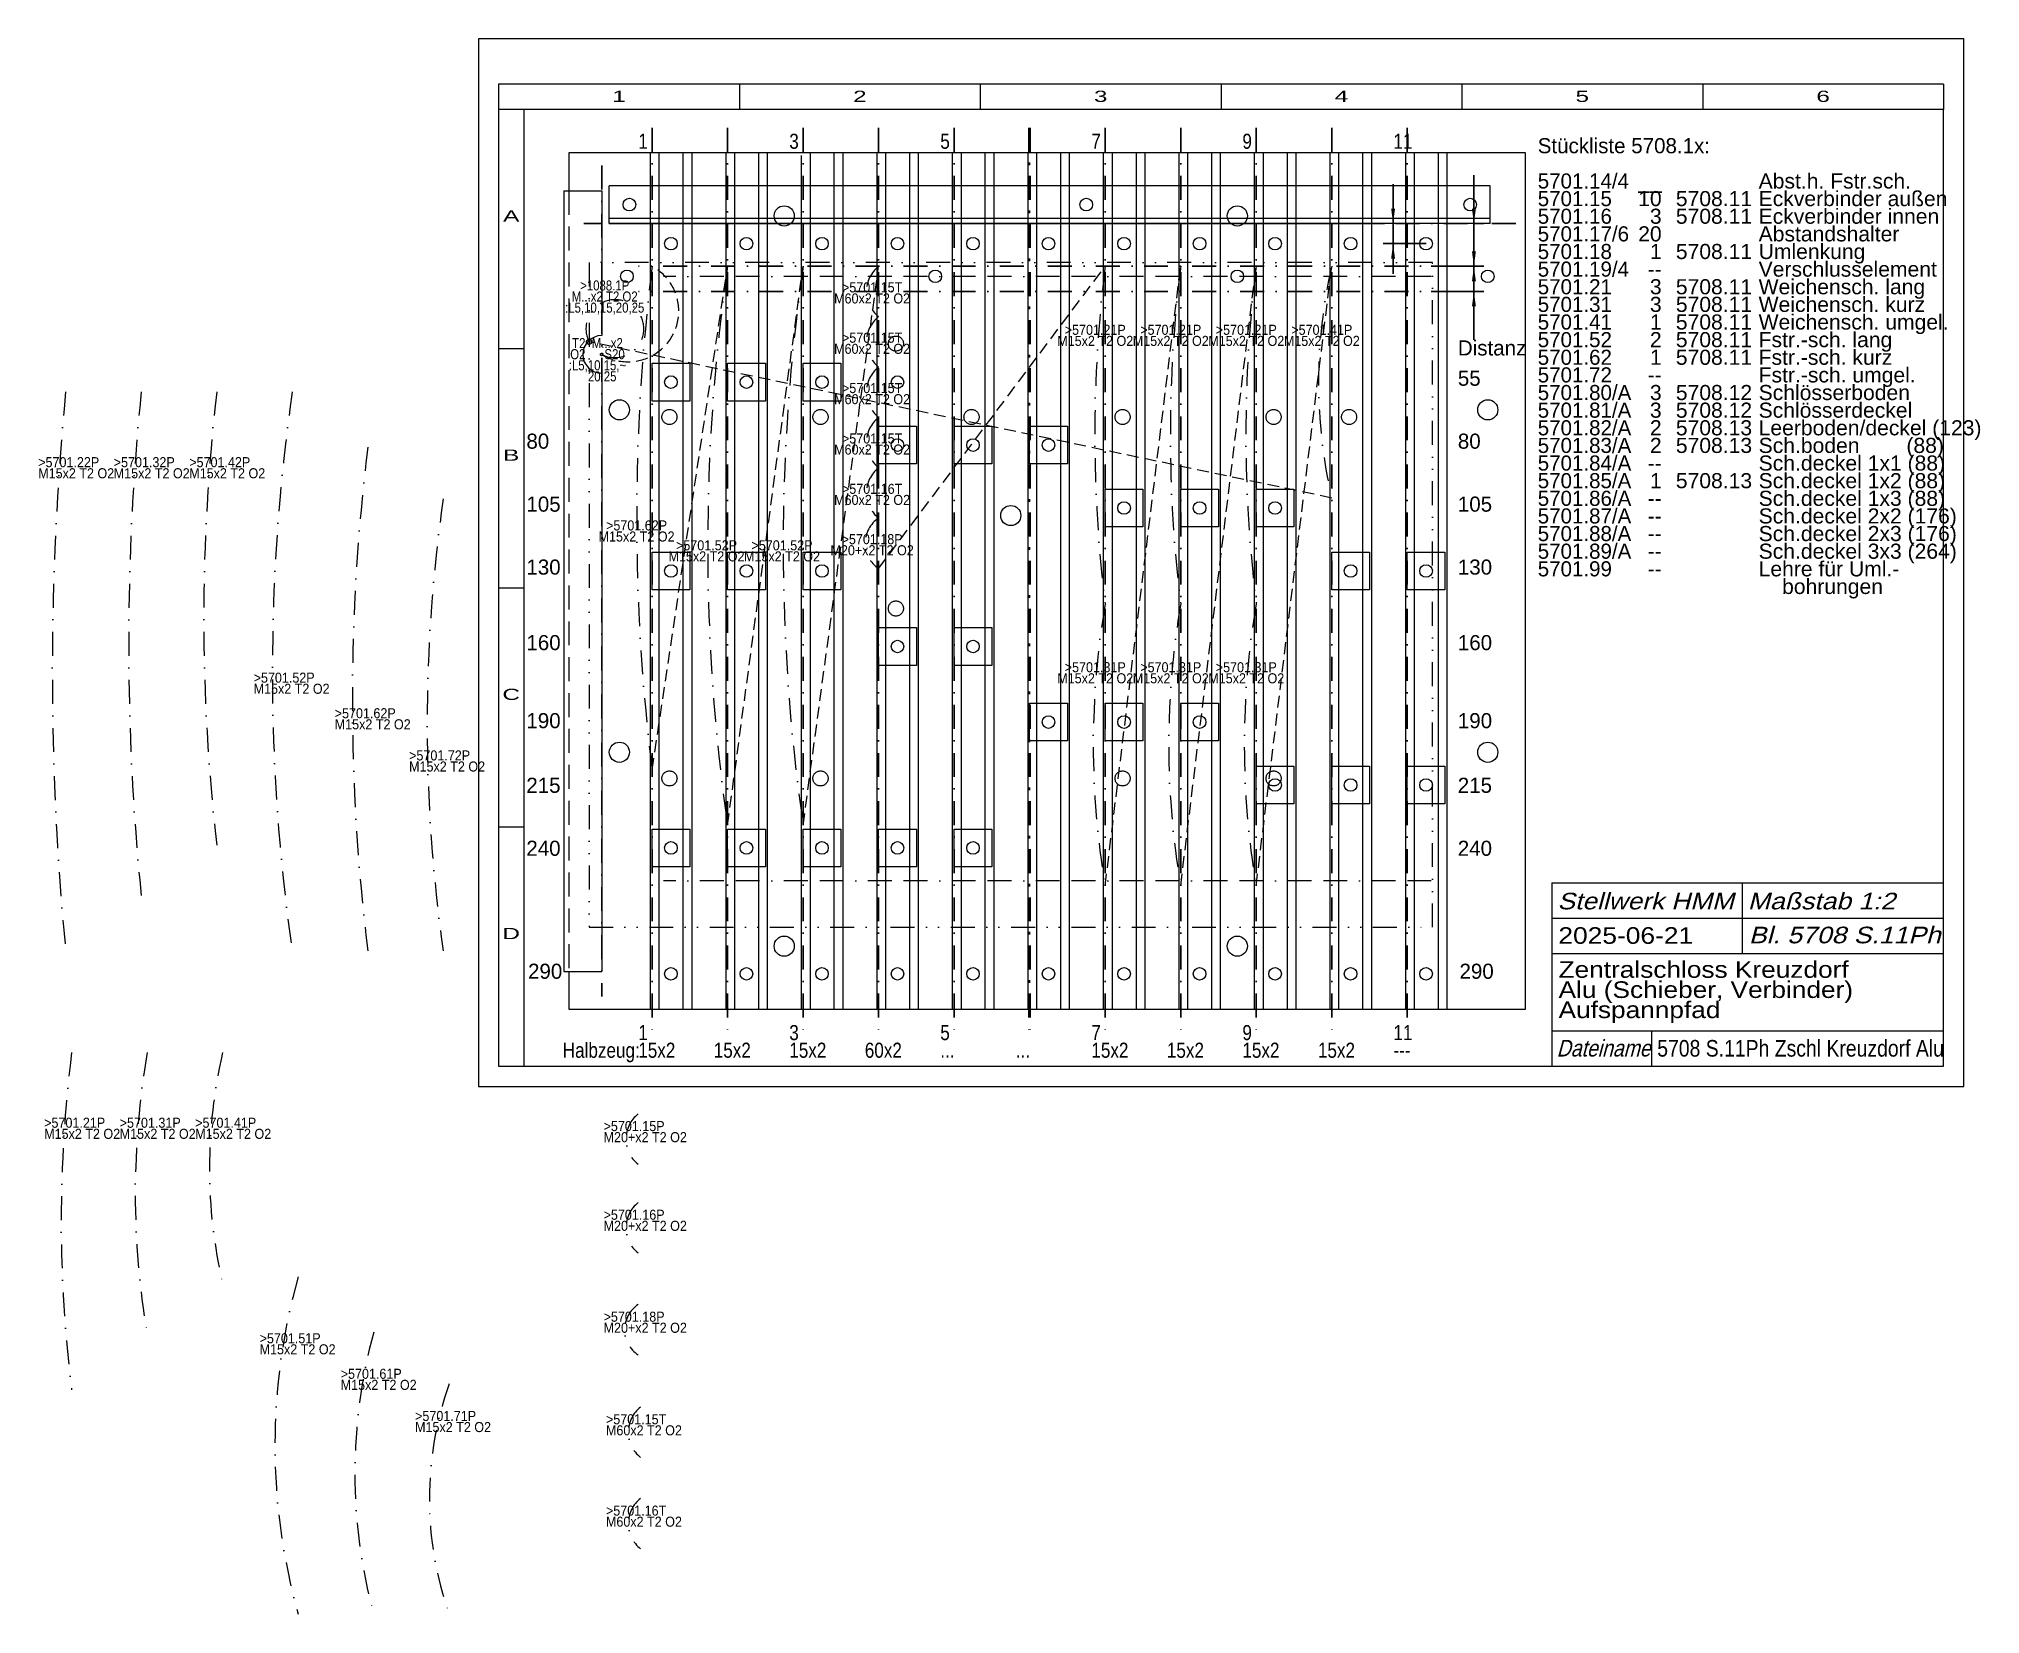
# Model space of a CAD drawing. Extents: x -173 to 599, y -208 to 418.
import ezdxf
from ezdxf.enums import TextEntityAlignment as Align

# ---------------------------------------------------------------- set-up
doc = ezdxf.new("R2010")
doc.units = 0
doc.header["$LTSCALE"] = 19.000582
for name, pattern in [('BORDER', [1.75, 0.5, -0.25, 0.5, -0.25, 0, -0.25]), ('DASHDOT', [1, 0.5, -0.25, 0, -0.25]), ('DASHED', [0.75, 0.5, -0.25]), ('DIVIDE', [1.25, 0.5, -0.25, 0, -0.25, 0, -0.25]), ('HIDDEN', [0.375, 0.25, -0.125]), ('PHANTOM', [2.5, 1.25, -0.25, 0.25, -0.25, 0.25, -0.25])]:
    doc.linetypes.add(name, pattern=pattern)
for name, color, linetype, lineweight in [('108____ VORLAGEN', 230, 'CONTINUOUS', 13), ('5701___ ZENTRALSCHLOSS', 230, 'CONTINUOUS', 13), ('5708_11P', 14, 'CONTINUOUS', 13), ('_TEMP', 7, 'CONTINUOUS', 50), ('BEMASSUNG', 7, 'CONTINUOUS', 25), ('BESCHRIFTUNG', 7, 'CONTINUOUS', 25), ('KONSTRUKTION', 7, 'CONTINUOUS', 0), ('MASSGRENZEN', 172, 'CONTINUOUS', 25), ('MASSLINIEN', 172, 'CONTINUOUS', 25), ('MASSTEXTE', 212, 'CONTINUOUS', 25), ('MITTELLINIEN', 5, 'DASHDOT', 25), ('PFADE', 7, 'CONTINUOUS', 0), ('STANDARD', 7, 'CONTINUOUS', 0)]:
    doc.layers.add(name, color=color, linetype=linetype, lineweight=lineweight)
doc.styles.add('Arial', font='arial.ttf')

# ---------------------------------------------------------------- blocks, each defined once
blk = doc.blocks.new('D342980096')
at = {"layer": 'MASSGRENZEN'}
for points in [[(365.33, 344.67), (364.55, 350.61), (366.11, 350.61)], [(365.33, 336.67), (366.11, 330.72), (364.55, 330.72)]]:
    blk.add_solid(points, dxfattribs=at)
at = {"layer": 'MASSLINIEN', "color": 172}
for p, q in [((365.33, 344.67), (365.33, 360.27)), ((53.95, 344.67), (361.33, 344.67)), ((365.33, 336.67), (365.33, 344.67)), ((378.45, 336.67), (361.33, 336.67)), ((365.33, 336.67), (365.33, 324.68))]:
    blk.add_line(p, q, dxfattribs=at)
blk = doc.blocks.new('D342979072')
at = {"layer": 'MASSGRENZEN'}
for points in [[(397.44, 344.67), (396.66, 350.61), (398.23, 350.61)], [(397.44, 327.67), (398.23, 321.72), (396.66, 321.72)]]:
    blk.add_solid(points, dxfattribs=at)
at = {"layer": 'MASSLINIEN', "color": 172}
for p, q in [((397.44, 344.67), (397.44, 363.8)), ((397.44, 344.67), (397.44, 327.67)), ((397.44, 344.67), (401.44, 344.67)), ((380.5, 327.67), (401.44, 327.67)), ((397.44, 327.67), (397.44, 315.68))]:
    blk.add_line(p, q, dxfattribs=at)
blk = doc.blocks.new('D342978816')
at = {"layer": 'MASSGRENZEN'}
for points in [[(397.44, 327.67), (396.66, 333.61), (398.23, 333.61)], [(397.44, 317.67), (398.23, 311.72), (396.66, 311.72)]]:
    blk.add_solid(points, dxfattribs=at)
at = {"layer": 'MASSLINIEN', "color": 172}
for p, q in [((397.44, 327.67), (397.44, 339.65)), ((380.5, 327.67), (401.44, 327.67)), ((397.44, 327.67), (397.44, 317.67)), ((380.5, 317.67), (401.44, 317.67)), ((397.44, 317.67), (397.44, 298.53))]:
    blk.add_line(p, q, dxfattribs=at)

msp = doc.modelspace()

# ---------------------------------------------------------------- linework, layer by layer
at = {"layer": '108____ VORLAGEN', "linetype": 'DASHDOT'}
msp.add_arc((56.19, 302.9), 11.5, 242.90524, 567.09476, dxfattribs=at)
at = {"layer": '5701___ ZENTRALSCHLOSS', "linetype": 'DASHDOT'}
for centre, radius, start, end in [((998.45, 166.82), 1165.75, 174.53614, 185.46386), ((871.28, 177.82), 1008.25, 174.30793, 185.69207), ((684.34, 187.81), 791.47, 173.4699, 186.5301), ((705.22, 166.83), 785.1, 171.87191, 188.12809), ((776.11, 155.82), 824.19, 173.03127, 186.96873), ((613.82, 145.57), 632.21, 171.83864, 188.16136), ((384.88, -51.51), 548.62, 172.9852, 187.0148), ((199.56, -40.51), 333.91, 170.3454, 189.6546), ((99.99, -30.52), 204.86, 167.02079, 192.97921), ((73.34, -18.95), 12.76, 128.40553, 231.59447), ((73.34, -54.16), 12.76, 128.40553, 231.59447), ((168.62, -140.61), 247.49, 164.29261, 195.70739), ((72.06, -94.65), 12.01, 123.60751, 236.39249), ((166.84, -151.62), 213.93, 164.82572, 195.17428), ((119.07, -161.86), 136.59, 160.43037, 199.56963), ((74.28, -135.37), 12.76, 128.40553, 231.59447), ((74.28, -171.65), 12.76, 128.40553, 231.59447)]:
    msp.add_arc(centre, radius, start, end, dxfattribs=at)
at = {"layer": '5708_11P', "linetype": 'HIDDEN'}
for p, q in [((70.95, 127.67), (100.95, 327.67)), ((100.95, 105.66), (130.95, 327.67)), ((130.95, 105.66), (160.95, 327.67)), ((160.95, 207.67), (250.95, 327.67)), ((250.95, 81.67), (280.95, 327.67)), ((280.95, 81.67), (310.95, 327.67)), ((310.95, 81.67), (340.95, 327.67)), ((340.95, 235.65), (45.95, 297.67))]:
    msp.add_line(p, q, dxfattribs=at)
at = {"layer": '5708_11P', "linetype": 'PHANTOM'}
for centre, radius in [((45.95, 297.67), 1), ((50.95, 292.67), 0.5), ((167.81, 296.98), 3), ((77.86, 267.83), 3), ((137.86, 267.83), 3), ((197.86, 267.83), 3), ((257.86, 267.83), 3), ((317.86, 267.83), 3), ((347.86, 267.83), 3), ((167.81, 191.77), 3), ((77.86, 124.29), 3), ((137.86, 124.29), 3), ((257.86, 124.29), 3), ((317.86, 124.29), 3)]:
    msp.add_circle(centre, radius, dxfattribs=at)
at = {"layer": '5708_11P', "linetype": 'HIDDEN'}
msp.add_arc((61.41, 309.9), 20.16, 238.72885, 421.78139, dxfattribs=at)
at = {"layer": '5708_11P', "linetype": 'DASHDOT'}
for centre, radius, start, end in [((889.05, 227.67), 824.19, 173.03127, 186.96873), ((878.16, 216.66), 785.1, 171.87191, 188.12809), ((908.16, 216.66), 785.1, 171.87191, 188.12809), ((168.88, 317.67), 12.76, 128.40553, 231.59447), ((795.46, 260.67), 548.62, 172.9852, 187.0148), ((825.46, 260.67), 548.62, 172.9852, 187.0148), ((855.46, 260.67), 548.62, 172.9852, 187.0148), ((540.57, 281.66), 204.86, 167.02079, 192.97921), ((168.88, 297.67), 12.76, 128.40553, 231.59447), ((168.88, 277.67), 12.76, 128.40553, 231.59447), ((168.88, 257.67), 12.76, 128.40553, 231.59447), ((168.88, 237.67), 12.76, 128.40553, 231.59447), ((167.59, 217.67), 12.01, 123.60751, 236.39249), ((580.13, 137.67), 333.91, 170.3454, 189.6546), ((610.13, 137.67), 333.91, 170.3454, 189.6546), ((640.13, 137.67), 333.91, 170.3454, 189.6546)]:
    msp.add_arc(centre, radius, start, end, dxfattribs=at)
at = {"layer": '_TEMP', "lineweight": 0}
for p, q in [((428.44, 82.8), (583.83, 82.8)), ((428.44, 82.8), (428.44, 10)), ((504.04, 82.8), (504.04, 54.8)), ((428.44, 68.8), (583.83, 68.8)), ((428.44, 54.8), (583.83, 54.8)), ((428.44, 24), (583.83, 24)), ((468.04, 24), (468.04, 10))]:
    msp.add_line(p, q, dxfattribs=at)
at = {"layer": 'KONSTRUKTION', "color": 8}
for p, q in [((417.95, 372.67), (37.95, 372.67)), ((37.95, 372.67), (37.95, 357.67)), ((70.2, 372.67), (70.2, 32.67)), ((73.7, 372.67), (73.7, 32.67)), ((83.2, 372.67), (83.2, 32.67)), ((86.7, 372.67), (86.7, 32.67)), ((100.2, 372.67), (100.2, 32.67)), ((103.7, 372.67), (103.7, 32.67)), ((113.2, 372.67), (113.2, 32.67)), ((116.7, 372.67), (116.7, 32.67)), ((130.2, 371.67), (130.2, 32.67)), ((133.7, 372.67), (133.7, 32.67)), ((143.2, 372.67), (143.2, 32.67)), ((146.7, 372.67), (146.7, 32.67)), ((160.2, 372.67), (160.2, 32.67)), ((163.7, 372.67), (163.7, 32.67)), ((173.2, 372.67), (173.2, 32.67)), ((176.7, 372.67), (176.7, 32.67)), ((190.2, 372.67), (190.2, 32.67)), ((193.7, 372.67), (193.7, 32.67)), ((203.2, 372.67), (203.2, 32.67)), ((206.7, 372.67), (206.7, 32.67)), ((220.2, 372.67), (220.2, 32.67)), ((223.7, 372.67), (223.7, 32.67)), ((233.2, 372.67), (233.2, 32.67)), ((236.7, 372.67), (236.7, 32.67)), ((250.2, 372.67), (250.2, 32.67)), ((253.7, 372.67), (253.7, 32.67)), ((263.2, 372.67), (263.2, 32.67)), ((266.7, 372.67), (266.7, 32.67)), ((280.2, 372.67), (280.2, 32.67)), ((283.7, 372.67), (283.7, 32.67)), ((293.2, 372.67), (293.2, 32.67)), ((296.7, 372.67), (296.7, 32.67)), ((310.2, 372.67), (310.2, 32.67)), ((313.7, 372.67), (313.7, 32.67)), ((323.2, 372.67), (323.2, 32.67)), ((326.7, 372.67), (326.7, 32.67)), ((340.2, 372.67), (340.2, 32.67)), ((343.7, 372.67), (343.7, 32.67)), ((353.2, 372.67), (353.2, 32.67)), ((356.7, 372.67), (356.7, 32.67)), ((370.2, 372.67), (370.2, 32.67)), ((373.7, 372.67), (373.7, 32.67)), ((383.2, 372.67), (383.2, 32.67)), ((386.7, 372.67), (386.7, 32.67)), ((417.95, 32.67), (417.95, 372.67)), ((35.95, 357.67), (35.95, 47.67)), ((35.95, 357.67), (50.95, 357.67)), ((50.95, 357.67), (50.95, 300.17)), ((403.95, 359.67), (53.95, 359.67)), ((53.95, 344.67), (53.95, 359.67)), ((403.95, 344.67), (403.95, 359.67)), ((403.95, 346.67), (53.95, 346.67)), ((403.95, 344.67), (53.95, 344.67)), ((50.95, 285.17), (50.95, 47.67)), ((35.95, 47.67), (50.95, 47.67)), ((37.95, 47.67), (37.95, 32.67)), ((37.95, 32.67), (417.95, 32.67))]:
    msp.add_line(p, q, dxfattribs=at)
at = {"layer": 'KONSTRUKTION', "color": 8, "linetype": 'DASHED'}
msp.add_line((37.95, 357.67), (37.95, 47.67), dxfattribs=at)
at = {"layer": 'KONSTRUKTION', "color": 8, "linetype": 'BORDER'}
for p, q in [((380.5, 323.67), (75.5, 323.67)), ((380.5, 83.67), (75.5, 83.67))]:
    msp.add_line(p, q, dxfattribs=at)
at = {"layer": 'KONSTRUKTION', "color": 252}
for p, q in [((70.95, 289.17), (85.95, 289.17)), ((70.95, 274.17), (70.95, 289.17)), ((85.95, 289.17), (85.95, 274.17)), ((100.95, 274.17), (100.95, 289.17)), ((100.95, 289.17), (115.95, 289.17)), ((115.95, 289.17), (115.95, 274.17)), ((130.95, 274.17), (130.95, 289.17)), ((130.95, 289.17), (145.95, 289.17)), ((145.95, 289.17), (145.95, 274.17)), ((85.95, 274.17), (70.95, 274.17)), ((115.95, 274.17), (100.95, 274.17)), ((145.95, 274.17), (130.95, 274.17)), ((160.95, 249.17), (160.95, 264.17)), ((160.95, 264.17), (175.95, 264.17)), ((175.95, 264.17), (175.95, 249.17)), ((190.95, 249.17), (190.95, 264.17)), ((190.95, 264.17), (205.95, 264.17)), ((205.95, 264.17), (205.95, 249.17)), ((220.95, 264.17), (235.95, 264.17)), ((220.95, 249.17), (220.95, 264.17)), ((235.95, 264.17), (235.95, 249.17)), ((175.95, 249.17), (160.95, 249.17)), ((205.95, 249.17), (190.95, 249.17)), ((235.95, 249.17), (220.95, 249.17)), ((250.95, 224.17), (250.95, 239.17)), ((250.95, 239.17), (265.95, 239.17)), ((265.95, 239.17), (265.95, 224.17)), ((280.95, 224.17), (280.95, 239.17)), ((280.95, 239.17), (295.95, 239.17)), ((295.95, 239.17), (295.95, 224.17)), ((310.95, 239.17), (325.95, 239.17)), ((310.95, 224.17), (310.95, 239.17)), ((325.95, 239.17), (325.95, 224.17)), ((265.95, 224.17), (250.95, 224.17)), ((295.95, 224.17), (280.95, 224.17)), ((325.95, 224.17), (310.95, 224.17)), ((70.95, 199.17), (70.95, 214.17)), ((70.95, 214.17), (85.95, 214.17)), ((85.95, 214.17), (85.95, 199.17)), ((100.95, 199.17), (100.95, 214.17)), ((100.95, 214.17), (115.95, 214.17)), ((115.95, 214.17), (115.95, 199.17)), ((130.95, 214.17), (145.95, 214.17)), ((130.95, 199.17), (130.95, 214.17)), ((145.95, 214.17), (145.95, 199.17)), ((340.95, 199.17), (340.95, 214.17)), ((340.95, 214.17), (355.95, 214.17)), ((355.95, 214.17), (355.95, 199.17)), ((370.95, 199.17), (370.95, 214.17)), ((370.95, 214.17), (385.95, 214.17)), ((385.95, 214.17), (385.95, 199.17)), ((85.95, 199.17), (70.95, 199.17)), ((115.95, 199.17), (100.95, 199.17)), ((145.95, 199.17), (130.95, 199.17)), ((355.95, 199.17), (340.95, 199.17)), ((385.95, 199.17), (370.95, 199.17)), ((160.95, 169.17), (160.95, 184.17)), ((160.95, 184.17), (175.95, 184.17)), ((175.95, 184.17), (175.95, 169.17)), ((190.95, 169.17), (190.95, 184.17)), ((190.95, 184.17), (205.95, 184.17)), ((205.95, 184.17), (205.95, 169.17)), ((175.95, 169.17), (160.95, 169.17)), ((205.95, 169.17), (190.95, 169.17)), ((220.95, 139.17), (220.95, 154.17)), ((220.95, 154.17), (235.95, 154.17)), ((235.95, 154.17), (235.95, 139.17)), ((250.95, 139.17), (250.95, 154.17)), ((250.95, 154.17), (265.95, 154.17)), ((265.95, 154.17), (265.95, 139.17)), ((280.95, 154.17), (295.95, 154.17)), ((280.95, 139.17), (280.95, 154.17)), ((295.95, 154.17), (295.95, 139.17)), ((235.95, 139.17), (220.95, 139.17)), ((265.95, 139.17), (250.95, 139.17)), ((295.95, 139.17), (280.95, 139.17)), ((310.95, 114.17), (310.95, 129.17)), ((310.95, 129.17), (325.95, 129.17)), ((325.95, 129.17), (325.95, 114.17)), ((340.95, 114.17), (340.95, 129.17)), ((340.95, 129.17), (355.95, 129.17)), ((355.95, 129.17), (355.95, 114.17)), ((370.95, 129.17), (385.95, 129.17)), ((370.95, 114.17), (370.95, 129.17)), ((385.95, 129.17), (385.95, 114.17)), ((325.95, 114.17), (310.95, 114.17)), ((355.95, 114.17), (340.95, 114.17)), ((385.95, 114.17), (370.95, 114.17)), ((70.95, 89.17), (70.95, 104.17)), ((70.95, 104.17), (85.95, 104.17)), ((85.95, 104.17), (85.95, 89.17)), ((100.95, 89.17), (100.95, 104.17)), ((100.95, 104.17), (115.95, 104.17)), ((115.95, 104.17), (115.95, 89.17)), ((130.95, 104.17), (145.95, 104.17)), ((130.95, 89.17), (130.95, 104.17)), ((145.95, 104.17), (145.95, 89.17)), ((160.95, 89.17), (160.95, 104.17)), ((160.95, 104.17), (175.95, 104.17)), ((175.95, 104.17), (175.95, 89.17)), ((190.95, 89.17), (190.95, 104.17)), ((190.95, 104.17), (205.95, 104.17)), ((205.95, 104.17), (205.95, 89.17)), ((85.95, 89.17), (70.95, 89.17)), ((115.95, 89.17), (100.95, 89.17)), ((145.95, 89.17), (130.95, 89.17)), ((175.95, 89.17), (160.95, 89.17)), ((205.95, 89.17), (190.95, 89.17))]:
    msp.add_line(p, q, dxfattribs=at)
at = {"layer": 'KONSTRUKTION', "color": 8}
for centre, radius in [((61.95, 352.17), 2.5), ((123.45, 347.67), 4), ((243.45, 352.17), 2.5), ((303.45, 347.67), 4), ((395.95, 352.17), 2.5), ((78.45, 336.67), 2.5), ((78.45, 336.67), 2.5), ((108.45, 336.67), 2.5), ((108.45, 336.67), 2.5), ((138.45, 336.67), 2.5), ((138.45, 336.67), 2.5), ((168.45, 336.67), 2.5), ((168.45, 336.67), 2.5), ((198.45, 336.67), 2.5), ((198.45, 336.67), 2.5), ((228.45, 336.67), 2.5), ((228.45, 336.67), 2.5), ((258.45, 336.67), 2.5), ((258.45, 336.67), 2.5), ((288.45, 336.67), 2.5), ((288.45, 336.67), 2.5), ((318.45, 336.67), 2.5), ((318.45, 336.67), 2.5), ((348.45, 336.67), 2.5), ((348.45, 336.67), 2.5), ((378.45, 336.67), 2.5), ((378.45, 336.67), 2.5), ((60.95, 323.67), 2.5), ((183.45, 323.67), 2.5), ((303.45, 323.67), 2.5), ((402.95, 323.67), 2.5), ((78.45, 281.67), 2.5), ((108.45, 281.67), 2.5), ((108.45, 281.67), 2.5), ((138.45, 281.67), 2.5), ((138.45, 281.67), 2.5), ((168.45, 281.67), 2.5), ((57.97, 270.67), 4), ((402.95, 270.67), 4), ((168.45, 256.67), 2.5), ((168.45, 256.67), 2.5), ((198.45, 256.67), 2.5), ((198.45, 256.67), 2.5), ((228.45, 256.67), 2.5), ((228.45, 256.67), 2.5), ((213.45, 228.67), 4), ((258.45, 231.67), 2.5), ((258.45, 231.67), 2.5), ((288.45, 231.67), 2.5), ((288.45, 231.67), 2.5), ((318.45, 231.67), 2.5), ((318.45, 231.67), 2.5), ((78.45, 206.67), 2.5), ((78.45, 206.67), 2.5), ((108.45, 206.67), 2.5), ((108.45, 206.67), 2.5), ((138.45, 206.67), 2.5), ((138.45, 206.67), 2.5), ((348.45, 206.67), 2.5), ((348.45, 206.67), 2.5), ((378.45, 206.67), 2.5), ((378.45, 206.67), 2.5), ((168.45, 176.67), 2.5), ((168.45, 176.67), 2.5), ((198.45, 176.67), 2.5), ((198.45, 176.67), 2.5), ((228.45, 146.67), 2.5), ((228.45, 146.67), 2.5), ((258.45, 146.67), 2.5), ((258.45, 146.67), 2.5), ((288.45, 146.67), 2.5), ((288.45, 146.67), 2.5), ((57.97, 134.67), 4), ((402.95, 134.67), 4), ((318.45, 121.67), 2.5), ((318.45, 121.67), 2.5), ((348.45, 121.67), 2.5), ((348.45, 121.67), 2.5), ((378.45, 121.67), 2.5), ((378.45, 121.67), 2.5), ((78.45, 96.67), 2.5), ((78.45, 96.67), 2.5), ((108.45, 96.67), 2.5), ((108.45, 96.67), 2.5), ((138.45, 96.67), 2.5), ((138.45, 96.67), 2.5), ((168.45, 96.67), 2.5), ((168.45, 96.67), 2.5), ((198.45, 96.67), 2.5), ((198.45, 96.67), 2.5), ((123.45, 57.67), 4), ((303.45, 57.67), 4), ((78.45, 46.67), 2.5), ((78.45, 46.67), 2.5), ((108.45, 46.67), 2.5), ((108.45, 46.67), 2.5), ((138.45, 46.67), 2.5), ((138.45, 46.67), 2.5), ((168.45, 46.67), 2.5), ((168.45, 46.67), 2.5), ((198.45, 46.67), 2.5), ((198.45, 46.67), 2.5), ((228.45, 46.67), 2.5), ((228.45, 46.67), 2.5), ((258.45, 46.67), 2.5), ((258.45, 46.67), 2.5), ((288.45, 46.67), 2.5), ((288.45, 46.67), 2.5), ((318.45, 46.67), 2.5), ((318.45, 46.67), 2.5), ((348.45, 46.67), 2.5), ((348.45, 46.67), 2.5), ((378.45, 46.67), 2.5), ((378.45, 46.67), 2.5)]:
    msp.add_circle(centre, radius, dxfattribs=at)
msp.add_arc((50.95, 292.67), 7.5, 90, 270, dxfattribs=at)
at = {"layer": 'MITTELLINIEN'}
for p, q in [((70.95, 382.66), (70.95, 22.66)), ((100.95, 382.66), (100.95, 22.66)), ((130.95, 382.66), (130.95, 22.66)), ((160.95, 382.66), (160.95, 22.66)), ((190.95, 382.66), (190.95, 22.66)), ((250.95, 382.66), (250.95, 22.66)), ((280.95, 382.66), (280.95, 22.66)), ((310.95, 382.66), (310.95, 22.66)), ((340.95, 382.66), (340.95, 22.66)), ((370.95, 382.66), (370.95, 22.66)), ((50.95, 367.67), (50.95, 37.67)), ((414.04, 344.67), (43.89, 344.67)), ((390.5, 327.67), (65.5, 327.67)), ((390.5, 327.67), (65.5, 327.67)), ((390.5, 317.67), (65.5, 317.67)), ((390.5, 317.67), (65.5, 317.67))]:
    msp.add_line(p, q, dxfattribs=at)
at = {"layer": 'MITTELLINIEN', "color": 154, "lineweight": 50}
msp.add_line((220.95, 382.66), (220.95, 22.66), dxfattribs=at)
at = {"layer": 'PFADE', "linetype": 'DIVIDE', "lineweight": 20}
for p, q in [((380.95, 329.17), (45.95, 329.17)), ((45.95, 329.17), (45.95, 65.17)), ((380.95, 65.17), (380.95, 329.17)), ((45.95, 65.17), (380.95, 65.17))]:
    msp.add_line(p, q, dxfattribs=at)
at = {"layer": 'STANDARD'}
for p, q in [((592, 418), (2, 418)), ((2, 418), (2, 2)), ((592, 2), (592, 418)), ((584, 400), (10, 400)), ((10, 400), (10, 390)), ((105.67, 400), (105.67, 390)), ((201.33, 400), (201.33, 390)), ((297, 400), (297, 390)), ((392.67, 400), (392.67, 390)), ((488.33, 400), (488.33, 390)), ((584, 400), (584, 390)), ((10, 390), (10, 10)), ((20, 390), (10, 390)), ((20, 390), (20, 10)), ((584, 390), (20, 390)), ((584, 10), (584, 390)), ((10, 295), (20, 295)), ((10, 200), (20, 200)), ((10, 105), (20, 105)), ((10, 10), (20, 10)), ((20, 10), (584, 10)), ((2, 2), (592, 2))]:
    msp.add_line(p, q, dxfattribs=at)

# ---------------------------------------------------------------- block references
at = {"layer": 'BEMASSUNG'}
for name in ['D342979072', 'D342980096', 'D342978816']:
    msp.add_blockref(name, (0, 0), dxfattribs=at)

# ---------------------------------------------------------------- texts
at = {"layer": '108____ VORLAGEN', "insert": (52.14, 315.29), "char_height": 4, "attachment_point": 5, "line_spacing_factor": 0.66, "style": 'Arial'}
msp.add_mtext('\\W0.810845;>1088.1P\\PM...x2 T2 O2\\P:L5,10,15,20,25', dxfattribs=at)
at = {"layer": '5701___ ZENTRALSCHLOSS', "char_height": 4, "attachment_point": 7, "line_spacing_factor": 0.66, "style": 'Arial'}
for s, insert in [('\\W0.891720;>5701.22P\\PM15x2 T2 O2', (-172.91, 243.42)), ('\\W0.891720;>5701.32P\\PM15x2 T2 O2', (-142.91, 243.42)), ('\\W0.891720;>5701.42P\\PM15x2 T2 O2', (-112.91, 243.42)), ('\\W0.891720;>5701.52P\\PM15x2 T2 O2', (-87.33, 157.84)), ('\\W0.891720;>5701.62P\\PM15x2 T2 O2', (-55.12, 143.72)), ('\\W0.891720;>5701.72P\\PM15x2 T2 O2', (-25.56, 126.96)), ('\\W0.891720;>5701.21P\\PM15x2 T2 O2', (-170.54, -18.91)), ('\\W0.891720;>5701.31P\\PM15x2 T2 O2', (-140.54, -18.91)), ('\\W0.891720;>5701.41P\\PM15x2 T2 O2', (-110.54, -18.91)), ('\\W0.891720;>5701.15P\\PM20+x2 T2 O2', (51.69, -20.24)), ('\\W0.891720;>5701.16P\\PM20+x2 T2 O2', (51.69, -55.45)), ('\\W0.891720;>5701.18P\\PM20+x2 T2 O2', (51.69, -95.94)), ('\\W0.891720;>5701.51P\\PM15x2 T2 O2', (-84.96, -104.49)), ('\\W0.891720;>5701.61P\\PM15x2 T2 O2', (-52.75, -118.61)), ('\\W0.891720;>5701.71P\\PM15x2 T2 O2', (-23.19, -135.37)), ('\\W0.891713;>5701.15T\\PM60x2 T2 O2', (52.63, -136.66)), ('\\W0.891713;>5701.16T\\PM60x2 T2 O2', (52.63, -172.94))]:
    msp.add_mtext(s, dxfattribs=dict(at, insert=insert))
at = {"layer": '5708_11P', "char_height": 4, "attachment_point": 5, "line_spacing_factor": 0.66, "style": 'Arial'}
for s, insert in [('\\W0.891713;>5701.15T\\PM60x2 T2 O2', (158.37, 317.07)), ('\\W0.891713;>5701.15T\\PM60x2 T2 O2', (158.37, 297.07)), ('\\W0.891720;>5701.21P\\PM15x2 T2 O2', (247.01, 300.22)), ('\\W0.891720;>5701.21P\\PM15x2 T2 O2', (277.01, 300.22)), ('\\W0.891720;>5701.21P\\PM15x2 T2 O2', (307.01, 300.22)), ('\\W0.891720;>5701.41P\\PM15x2 T2 O2', (337.01, 300.22)), ('\\W0.891713;>5701.15T\\PM60x2 T2 O2', (158.37, 277.07)), ('\\W0.891713;>5701.15T\\PM60x2 T2 O2', (158.37, 257.07)), ('\\W0.891713;>5701.16T\\PM60x2 T2 O2', (158.37, 237.07)), ('\\W0.891720;>5701.62P\\PM15x2 T2 O2', (64.79, 222.53)), ('\\W0.891720;>5701.52P\\PM15x2 T2 O2', (92.58, 214.64)), ('\\W0.891720;>5701.52P\\PM15x2 T2 O2', (122.58, 214.64)), ('\\W0.891720;>5701.18P\\PM20+x2 T2 O2', (158.37, 217.07)), ('\\W0.891720;>5701.31P\\PM15x2 T2 O2', (247.01, 166.22)), ('\\W0.891720;>5701.31P\\PM15x2 T2 O2', (277.01, 166.22)), ('\\W0.891720;>5701.31P\\PM15x2 T2 O2', (307.01, 166.22))]:
    msp.add_mtext(s, dxfattribs=dict(at, insert=insert))
at = {"layer": '5708_11P', "linetype": 'PHANTOM', "insert": (49.26, 290.19), "char_height": 4, "attachment_point": 5, "line_spacing_factor": 0.66, "style": 'Arial'}
msp.add_mtext('\\W0.810866;T2  M...x2\\PO2      S20\\P:L5,10,15,~\\P   20,25', dxfattribs=at)
at = {"layer": 'BESCHRIFTUNG', "style": 'Arial'}
for s, width, p in [('1', 0.810869, (65.46, 374.32)), ('3', 0.810869, (125.46, 374.32)), ('5', 0.810869, (185.46, 374.32)), ('7', 0.810869, (245.46, 374.32)), ('9', 0.810869, (305.46, 374.32)), ('11', 0.810869, (365.46, 374.32)), ('Distanz', 0.972766, (391.06, 292.25)), ('55', 0.972828, (391.06, 280.22)), ('80', 0.972828, (21.03, 255.22)), ('80', 0.972828, (391.06, 255.22)), ('105', 0.972828, (21.03, 230.22)), ('105', 0.972828, (391.06, 230.22)), ('130', 0.972828, (21.03, 205.22)), ('130', 0.972828, (391.06, 205.22)), ('160', 0.972828, (21.03, 175.22)), ('160', 0.972828, (391.06, 175.22)), ('190', 0.972828, (21.03, 144.23)), ('190', 0.972828, (391.06, 144.23)), ('215', 0.972828, (21, 118.56)), ('215', 0.972828, (391.03, 118.56)), ('240', 0.972828, (21, 93.55)), ('240', 0.972828, (391.03, 93.55)), ('290', 0.972828, (21.68, 44.71)), ('290', 0.972828, (391.71, 44.71)), ('1', 0.810869, (65.46, 20.34)), ('3', 0.810869, (125.46, 20.34)), ('5', 0.810869, (185.46, 20.34)), ('7', 0.810869, (245.46, 20.34)), ('9', 0.810869, (305.46, 20.34)), ('11', 0.810869, (365.46, 20.34)), ('Halbzeug:', 0.810868, (35.46, 13.34)), ('15x2', 0.810868, (65.46, 13.34)), ('15x2', 0.810868, (95.46, 13.34)), ('15x2', 0.810868, (125.46, 13.34)), ('60x2', 0.810868, (155.46, 13.34)), ('15x2', 0.810868, (245.46, 13.34)), ('15x2', 0.810868, (275.46, 13.34)), ('15x2', 0.810868, (305.46, 13.34)), ('15x2', 0.810868, (335.46, 13.34)), ('---', 0.810862, (365.46, 13.34)), ('...', 0.810866, (185.46, 13.34)), ('...', 0.810866, (215.46, 13.34))]:
    msp.add_text(s, height=6, dxfattribs=dict(at, width=width)).set_placement(p)
at = {"layer": 'BESCHRIFTUNG', "style": 'Arial', "oblique": 15}
for s, width, p in [('Stellwerk HMM', 1.130136, (430.63, 78.88)), ('Maßstab 1:2', 1.143719, (506.23, 78.88)), ('Bl. 5708 S.11Ph', 1.143713, (506.67, 65.4)), ('Dateiname', 0.835372, (430.3, 20.45))]:
    msp.add_text(s, height=6.6, dxfattribs=dict(at, width=width)).set_placement(p, align=Align.TOP_LEFT)
at = {"layer": 'BESCHRIFTUNG', "style": 'Arial'}
for s, width, p in [('2025-06-21', 1.135137, (431, 65.2)), ('5708 S.11Ph Zschl Kreuzdorf Alu', 0.835386, (470.27, 20.4))]:
    msp.add_text(s, height=6.6, dxfattribs=dict(at, width=width)).set_placement(p, align=Align.TOP_LEFT)
for s, insert, char_height, attachment_point, line_spacing_factor in [('\\W0.972785;Stückliste 5708.1x:\\P\\P5701.14/4\\P5701.15\\P5701.16\\P5701.17/6\\P5701.18\\P5701.19/4\\P5701.21\\P5701.31\\P5701.41\\P5701.52\\P5701.62\\P5701.72\\P5701.80/A\\P5701.81/A\\P5701.82/A\\P5701.83/A\\P5701.84/A\\P5701.85/A\\P5701.86/A\\P5701.87/A\\P5701.88/A\\P5701.89/A\\P5701.99', (422.79, 378.56), 6, 1, 0.7), ('\\W1.000000;\\P\\PAbst.h. Fstr.sch.\\PEckverbinder außen\\PEckverbinder innen\\PAbstandshalter\\PUmlenkung\\PVerschlusselement\\PWeichensch. lang\\PWeichensch. kurz\\PWeichensch. umgel.\\PFstr.-sch. lang\\PFstr.-sch. kurz\\PFstr.-sch. umgel.\\PSchlösserboden\\PSchlösserdeckel\\PLeerboden/deckel (123)\\PSch.boden        (88)\\PSch.deckel 1x1 (88)\\PSch.deckel 1x2 (88)\\PSch.deckel 1x3 (88)\\PSch.deckel 2x2 (176)\\PSch.deckel 2x3 (176)\\PSch.deckel 3x3 (264)\\PLehre für Uml.-\\P    bohrungen', (510.55, 378.56), 6, 1, 0.7), ('\\W1.000000;\\P\\P__\\P10\\P3\\P20\\P1\\P--\\P3\\P3\\P1\\P2\\P1\\P--\\P3\\P3\\P2\\P2\\P--\\P1\\P--\\P--\\P--\\P--\\P--\\P', (472.02, 378.56), 6, 3, 0.7), ('\\W1.000000;\\P\\P\\P5708.11\\P5708.11\\P\\P5708.11\\P\\P5708.11\\P5708.11\\P5708.11\\P5708.11\\P5708.11\\P\\P5708.12\\P5708.12\\P5708.13\\P5708.13\\P\\P5708.13\\P\\P\\P', (477.66, 378.56), 6, 1, 0.7), ('\\W1.130217;Zentralschloss Kreuzdorf\\PAlu (Schieber, Verbinder)\\PAufspannpfad', (431.07, 51.7), 6.6, 1, 0.727273)]:
    msp.add_mtext(s, dxfattribs=dict(at, insert=insert, char_height=char_height, attachment_point=attachment_point, line_spacing_factor=line_spacing_factor))
at = {"layer": 'STANDARD', "style": 'Arial'}
for s, width, p in [('1', 1.547923, (57.83, 392.95)), ('2', 1.547922, (153.5, 392.95)), ('3', 1.547923, (249.17, 392.95)), ('4', 1.547923, (344.83, 392.95)), ('5', 1.547922, (440.5, 392.95)), ('6', 1.547923, (536.17, 392.95)), ('A', 1.547987, (15, 345.45)), ('B', 1.547987, (15, 250.45)), ('C', 1.548103, (15, 155.45)), ('D', 1.548104, (15, 60.45))]:
    msp.add_text(s, height=4.46, dxfattribs=dict(at, width=width)).set_placement(p, align=Align.CENTER)

doc.saveas('drawing.dxf')
